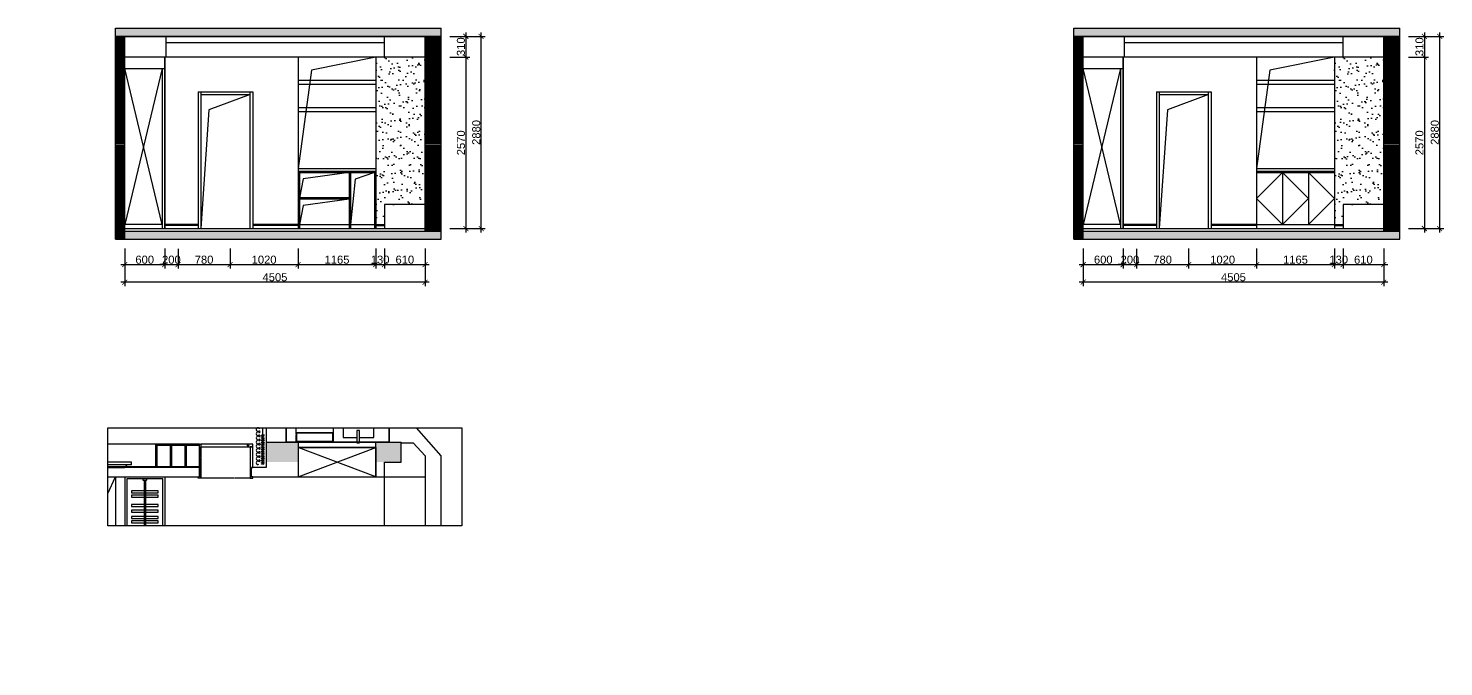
# Model space of a CAD drawing. Header units: millimetres. Extents: x 84840 to 206424, y -288515 to -124389.
# Drawn here: x 160818 to 182038, y -228302 to -218737 of the extents above; entities that cross this region are included whole.
import ezdxf
from ezdxf.xclip import XClip

# ---------------------------------------------------------------- set-up
doc = ezdxf.new("R2010")
doc.units = ezdxf.units.MM
doc.header["$XCLIPFRAME"] = 0
doc.header["$PDMODE"] = 3
doc.linetypes.add('DASHED2', pattern=[0.375, 0.25, -0.125])
doc.linetypes.add('HIDDEN', pattern=[0.375, 0.25, -0.125])
for name, color, linetype in [('8', 8, 'Continuous'), ('C-门套', 16, 'Continuous'), ('HAT【填充】', 250, 'Continuous'), ('P-原墙线', 7, 'Continuous'), ('P-固定家具1(到顶)', 3, 'Continuous'), ('P-完成面尺寸', 44, 'Continuous'), ('P-文字', 3, 'Continuous'), ('P-新墙线', 4, 'Continuous'), ('P-活动家具', 3, 'Continuous'), ('P-门', 1, 'Continuous')]:
    doc.layers.add(name, color=color, linetype=linetype)
doc.styles.add('Arial', font='arial.ttf')
doc.styles.add('H1', font='SimSun.ttf')
doc.dimstyles.new('1比60', dxfattribs={"dimscale": 60, "dimtxt": 2, "dimasz": 1.25, "dimexe": 1, "dimexo": 1, "dimgap": 0.2, "dimtad": 1, "dimdec": 0, "dimrnd": 0.005, "dimzin": 0, "dimdsep": 46, "dimtxsty": 'Arial', "dimblk": 'ARCHTICK', "dimcen": 0.125, "dimdle": 1, "dimclrd": 44, "dimclre": 44, "dimclrt": 50, "dimadec": 0, "dimazin": 0, "dimtfac": 1, "dimtdec": 0, "dimtix": 1, "dimtmove": 2, "dimatfit": 3, "dimldrblk": 'DOT', "dimfxl": 4, "dimfxlon": 1, "dimtvp": 1, "dimtolj": 1, "dimtzin": 0, "dimarcsym": 0})

# ---------------------------------------------------------------- blocks, each defined once
blk = doc.blocks.new('A$C6DFF2702')
for p, q in [((0, 40), (1000, 40)), ((63, 40), (105, 0)), ((937, 40), (895, 0))]:
    blk.add_line(p, q)
for points in [[(0, 40), (0, 80), (1000, 80), (1000, 40)], [(895, 0), (105, 0)]]:
    blk.add_lwpolyline(points)
blk = doc.blocks.new('A$C435F4F1D')
at = {"layer": 'P-活动家具', "xscale": -1}
blk.add_blockref('A$C6DFF2702', (1000, 0), dxfattribs=at)
at = {"layer": 'P-文字', "style": 'H1', "width": 0.8}
blk.add_text('TV', height=120, dxfattribs=at).set_placement((437, 133))
blk = doc.blocks.new('A$C3A1E34E2')
at = {"color": 0, "linetype": 'ByBlock'}
for p, q in [((657, 37, 0), (1001, 37, 0)), ((899, 122), (1232, 122))]:
    blk.add_line(p, q, dxfattribs=at)
for centre, start, end in [((1017, 69, 0), 206.8177, 243.0269), ((1017, 5, 0), 116.9731, 153.1823)]:
    blk.add_arc(centre, 36.1, start, end, dxfattribs=at)
for centre, major_axis, start_param, end_param in [((48, 140), (-27.4, 27.4), -0.785341, 1.400999), ((48, 140), (-27.4, 27.4), 3.311504, 5.497844), ((93, 108), (-11, 11), 0.169911, 4.542591), ((137, 140), (27.4, 27.4), 0.785455, 2.971795), ((137, 140), (27.4, 27.4), 4.8823, 7.06864), ((181, 108), (11, 11), 1.740708, 6.113388), ((226, 140), (-27.4, 27.4), -0.785341, 1.400999), ((226, 140), (27.4, 27.4), 4.8823, 7.06864), ((270, 108), (-11, 11), 0.169911, 4.542591), ((314, 140), (27.4, 27.4), 0.785341, 2.971681), ((314, 140), (27.4, 27.4), 4.882187, 7.068527), ((359, 108), (11, 11), 1.740594, 6.113274), ((403, 140), (27.4, 27.4), 0.785341, 2.971681), ((403, 140), (27.4, 27.4), 4.882187, 7.068527), ((447, 108), (-11, 11), 0.169798, 2.356194), ((447, 108), (11, 11), 3.927048, 6.113388), ((492, 140), (-27.4, 27.4), -0.785341, 1.400999), ((492, 140), (-27.4, 27.4), 3.311504, 5.497844), ((536, 108), (-11, 11), 0.169911, 4.542591), ((580, 140), (27.4, 27.4), 0.785455, 2.971795), ((580, 140), (27.4, 27.4), 4.8823, 7.06864), ((625, 108), (11, 11), 1.740708, 6.113388), ((669, 140), (-27.4, 27.4), -0.785341, 1.400999), ((669, 140), (27.4, 27.4), 4.8823, 7.06864), ((713, 108), (-11, 11), 0.169911, 4.542591), ((758, 140), (27.4, 27.4), 0.785341, 2.971681), ((758, 140), (27.4, 27.4), 4.882187, 7.068527), ((802, 108), (11, 11), 1.740594, 6.113274), ((846, 140), (27.4, 27.4), 0.785341, 2.971681), ((846, 140), (27.4, 27.4), 4.882187, 7.068527), ((891, 108), (-11, 11), 0.169798, 2.356194), ((1280, 181), (46.9, 46.9), 2.824252, 3.456222), ((1280, 63), (-46.9, 46.9), -0.314629, 0.31734)]:
    blk.add_ellipse(centre, major_axis=major_axis, ratio=1, start_param=start_param, end_param=end_param, dxfattribs=at)
at = {"color": 0, "extrusion": (0, 0, -1)}
for centre, start_param, end_param in [((15, 37, 0), 1.716714, 4.546394), ((34, 37, 0), -1.424879, 1.716714), ((53, 37, 0), 1.716714, 4.858306), ((72, 37, 0), -1.424879, 1.716714), ((91, 37, 0), 1.716714, 4.858306), ((111, 37, 0), -1.424879, 1.716714), ((130, 37, 0), 1.716714, 4.858306), ((149, 37, 0), -1.424879, 1.716714), ((168, 37, 0), 1.716714, 4.858306), ((187, 37, 0), -1.424879, 1.716714), ((206, 37, 0), 1.716714, 4.858306), ((226, 37, 0), -1.424879, 1.716714), ((245, 37, 0), 1.716714, 4.858306), ((264, 37, 0), -1.424879, 1.716714), ((283, 37, 0), 1.716714, 4.858306), ((302, 37, 0), -1.424879, 1.716714), ((322, 37, 0), 1.716714, 4.858306), ((341, 37, 0), -1.424879, 1.716714), ((360, 37, 0), 1.716714, 4.858306), ((379, 37, 0), -1.424879, 1.716714), ((398, 37, 0), 1.716714, 4.858306), ((418, 37, 0), -1.424879, 1.716714), ((437, 37, 0), 1.716714, 4.858306), ((456, 37, 0), -1.424879, 1.716714), ((475, 37, 0), 1.716714, 4.858306), ((494, 37, 0), -1.424879, 1.716714), ((514, 37, 0), 1.716714, 4.858306), ((533, 37, 0), -1.424879, 1.716714), ((552, 37, 0), 1.716714, 4.858306), ((571, 37, 0), -1.424879, 1.716714), ((590, 37, 0), 1.716714, 4.858306), ((610, 37, 0), -1.424879, 1.716714), ((629, 37, 0), 1.716714, 4.858306), ((648, 37, 0), -1.424879, 1.716714)]:
    blk.add_ellipse(centre, major_axis=(-16.5, 28.6), ratio=0.254545, start_param=start_param, end_param=end_param, dxfattribs=at)
at = {"color": 0, "linetype": 'ByBlock', "extrusion": (0, 0, -1)}
blk.add_ellipse((891, 108), major_axis=(13.9, 8.4), ratio=0.942431, start_param=-0.491972, end_param=2.091434, dxfattribs=at)
blk = doc.blocks.new('A$C2BA7324C')
at = {"layer": 'P-活动家具', "color": 8, "linetype": 'DASHED2'}
for p, q in [((0, 586), (552, 586)), ((0, 455), (552, 455)), ((5, 581), (547, 581)), ((5, 460), (5, 581)), ((5, 460), (547, 460)), ((547, 581), (547, 460)), ((552, 0), (552, 586))]:
    blk.add_line(p, q, dxfattribs=at)
blk.add_lwpolyline([(0, 586), (0, 0), (552, 0), (552, 586)], close=True, dxfattribs=at)
blk = doc.blocks.new('0000000000000000000222')
at = {"layer": 'P-原墙线'}
h = blk.add_hatch(color=8, dxfattribs=at)
h.paths.add_polyline_path([(247193, 40794), (246713, 40794), (246713, 40494), (247193, 40494)])
h.paths.add_polyline_path([(248738, 40794), (248358, 40794), (248358, 40494), (248488, 40494), (248738, 40494)])
at = {"layer": 'C-门套', "linetype": 'HIDDEN', "elevation": 117}
blk.add_lwpolyline([(245733, 40724), (246473, 40724), (246473, 40254), (245733, 40254)], close=True, dxfattribs=at)
at = {"layer": 'P-原墙线'}
for p, q in [((246713, 42059), (246713, 40494)), ((247013, 42059), (247013, 40794)), ((248558, 40794), (248558, 42044)), ((249338, 40586), (248918, 41064)), ((246713, 40794), (247193, 40794)), ((247193, 40794), (247193, 40494)), ((248358, 40494), (248358, 40794)), ((248358, 40794), (248738, 40794)), ((248738, 40494), (248738, 40794)), ((248738, 40784), (248918, 40784)), ((248918, 40784), (249098, 40586)), ((249098, 40586), (249098, 39451)), ((249338, 39451), (249338, 40586)), ((248488, 37429), (248488, 40494)), ((248488, 40494), (248738, 40494))]:
    blk.add_line(p, q, dxfattribs=at)
at = {"layer": 'P-固定家具1(到顶)'}
for p, q in [((245713, 40764), (243148, 40764)), ((248358, 40714), (247193, 40714)), ((247193, 40714), (247193, 40274)), ((248358, 40274), (248358, 40714)), ((244593, 40274), (245193, 40274)), ((245193, 40274), (245193, 37429)), ((247193, 40274), (248358, 40274))]:
    blk.add_line(p, q, dxfattribs=at)
at = {"layer": 'P-固定家具1(到顶)', "color": 252}
for p, q in [((245053, 40764), (245053, 40414)), ((245073, 40764), (245073, 40414)), ((245273, 40744), (245073, 40744)), ((245273, 40764), (245273, 40414)), ((245293, 40764), (245293, 40414)), ((245493, 40744), (245293, 40744)), ((245493, 40764), (245493, 40414)), ((245513, 40764), (245513, 40414)), ((245713, 40744), (245513, 40744)), ((247193, 40274), (248358, 40714)), ((248358, 40274), (247193, 40714)), ((245053, 40424, 0), (243148, 40424, -1)), ((245273, 40424, 0), (245073, 40424, 0)), ((245493, 40424, 0), (245293, 40424, 0)), ((245713, 40424), (245513, 40424, 0)), ((243953, 39144), (244453, 40274)), ((244658, 40244), (244623, 40244)), ((244623, 40244), (244623, 38864)), ((244658, 40284), (244658, 40284)), ((245163, 40244), (244658, 40244)), ((244883, 40224), (244883, 38884)), ((244903, 40224), (244903, 38884)), ((245163, 38864), (245163, 40244))]:
    blk.add_line(p, q, dxfattribs=at)
at = {"layer": 'P-固定家具1(到顶)'}
for points in [[(245733, 40764), (245733, 40254), (245733, 40254), (245693, 40254), (245693, 40274), (245713, 40274), (245713, 40764), (245733, 40764)], [(246513, 40724), (246473, 40724), (246473, 40254), (246473, 40254), (246513, 40254), (246513, 40274), (246493, 40274), (246493, 40414), (246513, 40414), (246513, 40724)]]:
    blk.add_lwpolyline(points, dxfattribs=at)
at = {"layer": 'P-固定家具1(到顶)', "color": 252}
blk.add_lwpolyline([(244863, 40244), (244863, 40229, 0.414214), (244868, 40224), (244918, 40224, 0.414214), (244923, 40229), (244923, 40244)], format="xyb", close=True, dxfattribs=at)
for points in [[(244695, 40033), (245095, 40033), (245095, 40063), (244695, 40063)], [(244695, 39969), (245095, 39969), (245095, 39999), (244695, 39999)], [(244693, 39744), (245093, 39744), (245093, 39774), (244693, 39774)], [(244695, 39828), (245095, 39828), (245095, 39858), (244695, 39858)], [(244695, 39650), (245095, 39650), (245095, 39680), (244695, 39680)], [(244695, 39586), (245095, 39586), (245095, 39616), (244695, 39616)]]:
    blk.add_lwpolyline(points, close=True, dxfattribs=at)
at = {"layer": 'P-新墙线', "linetype": 'ByBlock', "ltscale": 3}
for p, q in [((247193, 40794), (248358, 40794)), ((247193, 40714), (248358, 40714)), ((248358, 40714), (248358, 40274)), ((246713, 40494), (246713, 40414)), ((247193, 40494), (247193, 40274))]:
    blk.add_line(p, q, dxfattribs=at)
at = {"layer": 'P-新墙线'}
for p, q in [((245713, 40414), (243148, 40414, -1)), ((245713, 40274), (245713, 40414)), ((246713, 40414, -4), (246493, 40414)), ((246493, 40274), (246493, 40414)), ((243148, 40274, -1), (245713, 40274)), ((244453, 40274), (244453, 38594)), ((244593, 40274), (244593, 38594)), ((246493, 40274), (247193, 40274)), ((248358, 40274), (249098, 40274))]:
    blk.add_line(p, q, dxfattribs=at)
blk.add_lwpolyline([(245053, 40452), (245053, 40452)], dxfattribs=at)
at = {"layer": 'P-活动家具', "color": 252}
for p, q in [((247868, 41314), (247868, 40864)), ((248329, 40864), (248329, 41314)), ((248074, 40967), (248074, 40781)), ((248111, 40967), (248074, 40967)), ((248093, 40999), (248093, 41036)), ((248111, 40781), (248111, 40967)), ((247868, 40864), (248074, 40864)), ((248074, 40781), (248111, 40781)), ((248111, 40864), (248329, 40864))]:
    blk.add_line(p, q, dxfattribs=at)
at = {"layer": 'P-活动家具', "color": 2}
blk.add_lwpolyline([(247013, 41394), (248558, 41394), (248558, 40794), (247013, 40794)], close=True, dxfattribs=at)
at = {"layer": 'P-门'}
blk.add_lwpolyline([(246513, 40764), (245733, 40764), (245733, 40724), (246513, 40724)], close=True, dxfattribs=at)
blk.add_circle((246443, 40744), 11.2, dxfattribs=at)
at = {"layer": 'P-活动家具', "color": 252, "xscale": -1, "rotation": 180}
blk.add_blockref('A$C2BA7324C', (247164, 41391), dxfattribs=at)
at = {"layer": 'P-活动家具', "color": 252, "xscale": 0.7000000000116415, "yscale": 0.7000000000116415, "zscale": 0.7000000000000002, "rotation": 90}
blk.add_blockref('A$C3A1E34E2', (246688, 40450, 4), dxfattribs=at)
at = {"layer": 'P-活动家具'}
blk.add_blockref('A$C435F4F1D', (243695, 40414), dxfattribs=at)
blk = doc.blocks.new('_ArchTick')
at = {"color": 0, "linetype": 'ByBlock', "const_width": 0.15}
blk.add_lwpolyline([(-0.5, -0.5), (0.5, 0.5)], dxfattribs=at)
blk = doc.blocks.new('*D269')
at = {"color": 44, "lineweight": -2}
for p, q in [((176634, -222037), (176634, -222337)), ((177234, -222037), (177234, -222337)), ((176574, -222277), (177294, -222277))]:
    blk.add_line(p, q, dxfattribs=at)
at = {"layer": 'Defpoints', "color": 0}
for p in [(176634, -221737), (177234, -221737), (177234, -222277)]:
    blk.add_point(p, dxfattribs=at)
at = {"color": 44, "lineweight": -2, "xscale": 75, "yscale": 75, "zscale": 75, "rotation": 180}
blk.add_blockref('_ArchTick', (176634, -222277), dxfattribs=at)
at = {"color": 44, "lineweight": -2, "xscale": 75, "yscale": 75, "zscale": 75}
blk.add_blockref('_ArchTick', (177234, -222277), dxfattribs=at)
at = {"color": 50, "insert": (176934, -222204), "char_height": 120, "attachment_point": 5, "style": 'Arial'}
blk.add_mtext('\\A1;600', dxfattribs=at)
blk = doc.blocks.new('_Dot')
at = {"color": 0, "linetype": 'ByBlock', "lineweight": -2}
blk.add_line((-0.5, 0), (-1, 0), dxfattribs=at)
at = {"color": 0, "linetype": 'ByBlock', "const_width": 0.5}
blk.add_lwpolyline([(-0.25, 0, 1), (0.25, 0, 1)], format="xyb", close=True, dxfattribs=at)
blk = doc.blocks.new('*D270')
at = {"color": 44, "lineweight": -2}
for p, q in [((177234, -222037), (177234, -222337)), ((177434, -222043), (177434, -222337)), ((177234, -222277), (177159, -222277)), ((177234, -222277), (177434, -222277)), ((177434, -222277), (177509, -222277))]:
    blk.add_line(p, q, dxfattribs=at)
at = {"layer": 'Defpoints', "color": 0}
for p in [(177234, -221737), (177434, -221737, -117), (177434, -222277)]:
    blk.add_point(p, dxfattribs=at)
at = {"color": 44, "lineweight": -2, "xscale": 75, "yscale": 75, "zscale": 75}
blk.add_blockref('_ArchTick', (177234, -222277), dxfattribs=at)
at = {"color": 44, "lineweight": -2, "xscale": 75, "yscale": 75, "zscale": 75, "rotation": 180}
blk.add_blockref('_ArchTick', (177434, -222277), dxfattribs=at)
at = {"color": 50, "insert": (177334, -222204), "char_height": 120, "attachment_point": 5, "style": 'Arial'}
blk.add_mtext('\\A1;200', dxfattribs=at)
blk = doc.blocks.new('*D271')
at = {"color": 44, "lineweight": -2}
for p, q in [((177434, -222043), (177434, -222337)), ((178214, -222037), (178214, -222337)), ((177374, -222277), (178274, -222277))]:
    blk.add_line(p, q, dxfattribs=at)
at = {"layer": 'Defpoints', "color": 0}
for p in [(177434, -221737, -117), (178214, -221737), (178214, -222277)]:
    blk.add_point(p, dxfattribs=at)
at = {"color": 44, "lineweight": -2, "xscale": 75, "yscale": 75, "zscale": 75, "rotation": 180}
blk.add_blockref('_ArchTick', (177434, -222277), dxfattribs=at)
at = {"color": 44, "lineweight": -2, "xscale": 75, "yscale": 75, "zscale": 75}
blk.add_blockref('_ArchTick', (178214, -222277), dxfattribs=at)
at = {"color": 50, "insert": (177824, -222204), "char_height": 120, "attachment_point": 5, "style": 'Arial'}
blk.add_mtext('\\A1;780', dxfattribs=at)
blk = doc.blocks.new('*D272')
at = {"color": 44, "lineweight": -2}
for p, q in [((178214, -222037), (178214, -222337)), ((179234, -222037), (179234, -222337)), ((178154, -222277), (179294, -222277))]:
    blk.add_line(p, q, dxfattribs=at)
at = {"layer": 'Defpoints', "color": 0}
for p in [(178214, -221737), (179234, -221737), (179234, -222277)]:
    blk.add_point(p, dxfattribs=at)
at = {"color": 44, "lineweight": -2, "xscale": 75, "yscale": 75, "zscale": 75, "rotation": 180}
blk.add_blockref('_ArchTick', (178214, -222277), dxfattribs=at)
at = {"color": 44, "lineweight": -2, "xscale": 75, "yscale": 75, "zscale": 75}
blk.add_blockref('_ArchTick', (179234, -222277), dxfattribs=at)
at = {"color": 50, "insert": (178724, -222204), "char_height": 120, "attachment_point": 5, "style": 'Arial'}
blk.add_mtext('\\A1;1020', dxfattribs=at)
blk = doc.blocks.new('*D273')
at = {"color": 44, "lineweight": -2}
for p, q in [((179234, -222037), (179234, -222337)), ((180399, -222037), (180399, -222337)), ((179174, -222277), (180459, -222277))]:
    blk.add_line(p, q, dxfattribs=at)
at = {"layer": 'Defpoints', "color": 0}
for p in [(179234, -221737), (180399, -221737), (180399, -222277)]:
    blk.add_point(p, dxfattribs=at)
at = {"color": 44, "lineweight": -2, "xscale": 75, "yscale": 75, "zscale": 75, "rotation": 180}
blk.add_blockref('_ArchTick', (179234, -222277), dxfattribs=at)
at = {"color": 44, "lineweight": -2, "xscale": 75, "yscale": 75, "zscale": 75}
blk.add_blockref('_ArchTick', (180399, -222277), dxfattribs=at)
at = {"color": 50, "insert": (179816, -222204), "char_height": 120, "attachment_point": 5, "style": 'Arial'}
blk.add_mtext('\\A1;1165', dxfattribs=at)
blk = doc.blocks.new('*D274')
at = {"color": 44, "lineweight": -2}
for p, q in [((180399, -222037), (180399, -222337)), ((180529, -222037), (180529, -222337)), ((180399, -222277), (180324, -222277)), ((180399, -222277), (180529, -222277)), ((180529, -222277), (180604, -222277))]:
    blk.add_line(p, q, dxfattribs=at)
at = {"layer": 'Defpoints', "color": 0}
for p in [(180399, -221737), (180529, -221737), (180529, -222277)]:
    blk.add_point(p, dxfattribs=at)
at = {"color": 44, "lineweight": -2, "xscale": 75, "yscale": 75, "zscale": 75}
blk.add_blockref('_ArchTick', (180399, -222277), dxfattribs=at)
at = {"color": 44, "lineweight": -2, "xscale": 75, "yscale": 75, "zscale": 75, "rotation": 180}
blk.add_blockref('_ArchTick', (180529, -222277), dxfattribs=at)
at = {"color": 50, "insert": (180464, -222204), "char_height": 120, "attachment_point": 5, "style": 'Arial'}
blk.add_mtext('\\A1;130', dxfattribs=at)
blk = doc.blocks.new('*D275')
at = {"color": 44, "lineweight": -2}
for p, q in [((180529, -222037), (180529, -222337)), ((181139, -222037), (181139, -222337)), ((180469, -222277), (181199, -222277))]:
    blk.add_line(p, q, dxfattribs=at)
at = {"layer": 'Defpoints', "color": 0}
for p in [(180529, -221737), (181139, -221737), (181139, -222277)]:
    blk.add_point(p, dxfattribs=at)
at = {"color": 44, "lineweight": -2, "xscale": 75, "yscale": 75, "zscale": 75, "rotation": 180}
blk.add_blockref('_ArchTick', (180529, -222277), dxfattribs=at)
at = {"color": 44, "lineweight": -2, "xscale": 75, "yscale": 75, "zscale": 75}
blk.add_blockref('_ArchTick', (181139, -222277), dxfattribs=at)
at = {"color": 50, "insert": (180834, -222204), "char_height": 120, "attachment_point": 5, "style": 'Arial'}
blk.add_mtext('\\A1;610', dxfattribs=at)
blk = doc.blocks.new('*D276')
at = {"color": 44, "lineweight": -2}
for p, q in [((176634, -222337), (176634, -222601)), ((181139, -222337), (181139, -222601)), ((181199, -222541), (176574, -222541))]:
    blk.add_line(p, q, dxfattribs=at)
at = {"layer": 'Defpoints', "color": 0}
for p in [(176634, -222277), (181139, -222277), (176634, -222541)]:
    blk.add_point(p, dxfattribs=at)
at = {"color": 44, "lineweight": -2, "xscale": 75, "yscale": 75, "zscale": 75, "rotation": 180}
blk.add_blockref('_ArchTick', (176634, -222541), dxfattribs=at)
at = {"color": 44, "lineweight": -2, "xscale": 75, "yscale": 75, "zscale": 75}
blk.add_blockref('_ArchTick', (181139, -222541), dxfattribs=at)
at = {"color": 50, "insert": (178886, -222467), "char_height": 120, "attachment_point": 5, "style": 'Arial'}
blk.add_mtext('\\A1;4505', dxfattribs=at)
blk = doc.blocks.new('*D277')
at = {"color": 44, "lineweight": -2}
for p, q in [((181509, -218857), (181809, -218857)), ((181749, -218797), (181749, -219227)), ((181509, -219167), (181809, -219167))]:
    blk.add_line(p, q, dxfattribs=at)
at = {"layer": 'Defpoints', "color": 0}
for p in [(181139, -218857), (181139, -219167), (181749, -219167)]:
    blk.add_point(p, dxfattribs=at)
at = {"color": 44, "lineweight": -2, "xscale": 75, "yscale": 75, "zscale": 75}
for p, rotation in [((181749, -218857), 90), ((181749, -219167), 270)]:
    blk.add_blockref('_ArchTick', p, dxfattribs=dict(at, rotation=rotation))
at = {"color": 50, "insert": (181675, -219012), "char_height": 120, "attachment_point": 5, "rotation": 90, "style": 'Arial'}
blk.add_mtext('\\A1;310', dxfattribs=at)
blk = doc.blocks.new('*D278')
at = {"color": 44, "lineweight": -2}
for p, q in [((181509, -219167), (181809, -219167)), ((181749, -219107), (181749, -221797)), ((181509, -221737), (181809, -221737))]:
    blk.add_line(p, q, dxfattribs=at)
at = {"layer": 'Defpoints', "color": 0}
for p in [(181139, -219167), (180146, -221737), (181749, -221737)]:
    blk.add_point(p, dxfattribs=at)
at = {"color": 44, "lineweight": -2, "xscale": 75, "yscale": 75, "zscale": 75}
for p, rotation in [((181749, -219167), 90), ((181749, -221737), 270)]:
    blk.add_blockref('_ArchTick', p, dxfattribs=dict(at, rotation=rotation))
at = {"color": 50, "insert": (181675, -220452), "char_height": 120, "attachment_point": 5, "rotation": 90, "style": 'Arial'}
blk.add_mtext('\\A1;2570', dxfattribs=at)
blk = doc.blocks.new('*D279')
at = {"color": 44, "lineweight": -2}
for p, q in [((181809, -218857), (182038, -218857)), ((181978, -221797), (181978, -218797)), ((181809, -221737), (182038, -221737))]:
    blk.add_line(p, q, dxfattribs=at)
at = {"layer": 'Defpoints', "color": 0}
for p in [(181749, -218857), (181978, -218857), (181749, -221737)]:
    blk.add_point(p, dxfattribs=at)
at = {"color": 44, "lineweight": -2, "xscale": 75, "yscale": 75, "zscale": 75}
for p, rotation in [((181978, -218857), 90), ((181978, -221737), 270)]:
    blk.add_blockref('_ArchTick', p, dxfattribs=dict(at, rotation=rotation))
at = {"color": 50, "insert": (181905, -220297), "char_height": 120, "attachment_point": 5, "rotation": 90, "style": 'Arial'}
blk.add_mtext('\\A1;2880', dxfattribs=at)
blk = doc.blocks.new('*D408')
at = {"color": 44, "lineweight": -2}
for p, q in [((162263, -222037), (162263, -222337)), ((162863, -222037), (162863, -222337)), ((162203, -222277), (162923, -222277))]:
    blk.add_line(p, q, dxfattribs=at)
at = {"layer": 'Defpoints', "color": 0}
for p in [(162263, -221737), (162863, -221737), (162863, -222277)]:
    blk.add_point(p, dxfattribs=at)
at = {"color": 44, "lineweight": -2, "xscale": 75, "yscale": 75, "zscale": 75, "rotation": 180}
blk.add_blockref('_ArchTick', (162263, -222277), dxfattribs=at)
at = {"color": 44, "lineweight": -2, "xscale": 75, "yscale": 75, "zscale": 75}
blk.add_blockref('_ArchTick', (162863, -222277), dxfattribs=at)
at = {"color": 50, "insert": (162563, -222204), "char_height": 120, "attachment_point": 5, "style": 'Arial'}
blk.add_mtext('\\A1;600', dxfattribs=at)
blk = doc.blocks.new('*D409')
at = {"color": 44, "lineweight": -2}
for p, q in [((162863, -222037), (162863, -222337)), ((163063, -222043), (163063, -222337)), ((162863, -222277), (162788, -222277)), ((162863, -222277), (163063, -222277)), ((163063, -222277), (163138, -222277))]:
    blk.add_line(p, q, dxfattribs=at)
at = {"layer": 'Defpoints', "color": 0}
for p in [(162863, -221737), (163063, -221737, -117), (163063, -222277)]:
    blk.add_point(p, dxfattribs=at)
at = {"color": 44, "lineweight": -2, "xscale": 75, "yscale": 75, "zscale": 75}
blk.add_blockref('_ArchTick', (162863, -222277), dxfattribs=at)
at = {"color": 44, "lineweight": -2, "xscale": 75, "yscale": 75, "zscale": 75, "rotation": 180}
blk.add_blockref('_ArchTick', (163063, -222277), dxfattribs=at)
at = {"color": 50, "insert": (162963, -222204), "char_height": 120, "attachment_point": 5, "style": 'Arial'}
blk.add_mtext('\\A1;200', dxfattribs=at)
blk = doc.blocks.new('*D410')
at = {"color": 44, "lineweight": -2}
for p, q in [((163063, -222043), (163063, -222337)), ((163843, -222037), (163843, -222337)), ((163003, -222277), (163903, -222277))]:
    blk.add_line(p, q, dxfattribs=at)
at = {"layer": 'Defpoints', "color": 0}
for p in [(163063, -221737, -117), (163843, -221737), (163843, -222277)]:
    blk.add_point(p, dxfattribs=at)
at = {"color": 44, "lineweight": -2, "xscale": 75, "yscale": 75, "zscale": 75, "rotation": 180}
blk.add_blockref('_ArchTick', (163063, -222277), dxfattribs=at)
at = {"color": 44, "lineweight": -2, "xscale": 75, "yscale": 75, "zscale": 75}
blk.add_blockref('_ArchTick', (163843, -222277), dxfattribs=at)
at = {"color": 50, "insert": (163453, -222204), "char_height": 120, "attachment_point": 5, "style": 'Arial'}
blk.add_mtext('\\A1;780', dxfattribs=at)
blk = doc.blocks.new('*D411')
at = {"color": 44, "lineweight": -2}
for p, q in [((163843, -222037), (163843, -222337)), ((164863, -222037), (164863, -222337)), ((163783, -222277), (164923, -222277))]:
    blk.add_line(p, q, dxfattribs=at)
at = {"layer": 'Defpoints', "color": 0}
for p in [(163843, -221737), (164863, -221737), (164863, -222277)]:
    blk.add_point(p, dxfattribs=at)
at = {"color": 44, "lineweight": -2, "xscale": 75, "yscale": 75, "zscale": 75, "rotation": 180}
blk.add_blockref('_ArchTick', (163843, -222277), dxfattribs=at)
at = {"color": 44, "lineweight": -2, "xscale": 75, "yscale": 75, "zscale": 75}
blk.add_blockref('_ArchTick', (164863, -222277), dxfattribs=at)
at = {"color": 50, "insert": (164353, -222204), "char_height": 120, "attachment_point": 5, "style": 'Arial'}
blk.add_mtext('\\A1;1020', dxfattribs=at)
blk = doc.blocks.new('*D412')
at = {"color": 44, "lineweight": -2}
for p, q in [((164863, -222037), (164863, -222337)), ((166028, -222037), (166028, -222337)), ((164803, -222277), (166088, -222277))]:
    blk.add_line(p, q, dxfattribs=at)
at = {"layer": 'Defpoints', "color": 0}
for p in [(164863, -221737), (166028, -221737), (166028, -222277)]:
    blk.add_point(p, dxfattribs=at)
at = {"color": 44, "lineweight": -2, "xscale": 75, "yscale": 75, "zscale": 75, "rotation": 180}
blk.add_blockref('_ArchTick', (164863, -222277), dxfattribs=at)
at = {"color": 44, "lineweight": -2, "xscale": 75, "yscale": 75, "zscale": 75}
blk.add_blockref('_ArchTick', (166028, -222277), dxfattribs=at)
at = {"color": 50, "insert": (165446, -222204), "char_height": 120, "attachment_point": 5, "style": 'Arial'}
blk.add_mtext('\\A1;1165', dxfattribs=at)
blk = doc.blocks.new('*D413')
at = {"color": 44, "lineweight": -2}
for p, q in [((166028, -222037), (166028, -222337)), ((166158, -222037), (166158, -222337)), ((166028, -222277), (165953, -222277)), ((166028, -222277), (166158, -222277)), ((166158, -222277), (166233, -222277))]:
    blk.add_line(p, q, dxfattribs=at)
at = {"layer": 'Defpoints', "color": 0}
for p in [(166028, -221737), (166158, -221737), (166158, -222277)]:
    blk.add_point(p, dxfattribs=at)
at = {"color": 44, "lineweight": -2, "xscale": 75, "yscale": 75, "zscale": 75}
blk.add_blockref('_ArchTick', (166028, -222277), dxfattribs=at)
at = {"color": 44, "lineweight": -2, "xscale": 75, "yscale": 75, "zscale": 75, "rotation": 180}
blk.add_blockref('_ArchTick', (166158, -222277), dxfattribs=at)
at = {"color": 50, "insert": (166093, -222204), "char_height": 120, "attachment_point": 5, "style": 'Arial'}
blk.add_mtext('\\A1;130', dxfattribs=at)
blk = doc.blocks.new('*D414')
at = {"color": 44, "lineweight": -2}
for p, q in [((166158, -222037), (166158, -222337)), ((166768, -222037), (166768, -222337)), ((166098, -222277), (166828, -222277))]:
    blk.add_line(p, q, dxfattribs=at)
at = {"layer": 'Defpoints', "color": 0}
for p in [(166158, -221737), (166768, -221737), (166768, -222277)]:
    blk.add_point(p, dxfattribs=at)
at = {"color": 44, "lineweight": -2, "xscale": 75, "yscale": 75, "zscale": 75, "rotation": 180}
blk.add_blockref('_ArchTick', (166158, -222277), dxfattribs=at)
at = {"color": 44, "lineweight": -2, "xscale": 75, "yscale": 75, "zscale": 75}
blk.add_blockref('_ArchTick', (166768, -222277), dxfattribs=at)
at = {"color": 50, "insert": (166463, -222204), "char_height": 120, "attachment_point": 5, "style": 'Arial'}
blk.add_mtext('\\A1;610', dxfattribs=at)
blk = doc.blocks.new('*D415')
at = {"color": 44, "lineweight": -2}
for p, q in [((162263, -222337), (162263, -222601)), ((166768, -222337), (166768, -222601)), ((166828, -222541), (162203, -222541))]:
    blk.add_line(p, q, dxfattribs=at)
at = {"layer": 'Defpoints', "color": 0}
for p in [(162263, -222277), (166768, -222277), (162263, -222541)]:
    blk.add_point(p, dxfattribs=at)
at = {"color": 44, "lineweight": -2, "xscale": 75, "yscale": 75, "zscale": 75, "rotation": 180}
blk.add_blockref('_ArchTick', (162263, -222541), dxfattribs=at)
at = {"color": 44, "lineweight": -2, "xscale": 75, "yscale": 75, "zscale": 75}
blk.add_blockref('_ArchTick', (166768, -222541), dxfattribs=at)
at = {"color": 50, "insert": (164516, -222467), "char_height": 120, "attachment_point": 5, "style": 'Arial'}
blk.add_mtext('\\A1;4505', dxfattribs=at)
blk = doc.blocks.new('*D416')
at = {"color": 44, "lineweight": -2}
for p, q in [((167138, -218857), (167438, -218857)), ((167378, -218797), (167378, -219227)), ((167138, -219167), (167438, -219167))]:
    blk.add_line(p, q, dxfattribs=at)
at = {"layer": 'Defpoints', "color": 0}
for p in [(166768, -218857), (166768, -219167), (167378, -219167)]:
    blk.add_point(p, dxfattribs=at)
at = {"color": 44, "lineweight": -2, "xscale": 75, "yscale": 75, "zscale": 75}
for p, rotation in [((167378, -218857), 90), ((167378, -219167), 270)]:
    blk.add_blockref('_ArchTick', p, dxfattribs=dict(at, rotation=rotation))
at = {"color": 50, "insert": (167304, -219012), "char_height": 120, "attachment_point": 5, "rotation": 90, "style": 'Arial'}
blk.add_mtext('\\A1;310', dxfattribs=at)
blk = doc.blocks.new('*D417')
at = {"color": 44, "lineweight": -2}
for p, q in [((167138, -219167), (167438, -219167)), ((167378, -219107), (167378, -221797)), ((167138, -221737), (167438, -221737))]:
    blk.add_line(p, q, dxfattribs=at)
at = {"layer": 'Defpoints', "color": 0}
for p in [(166768, -219167), (165775, -221737), (167378, -221737)]:
    blk.add_point(p, dxfattribs=at)
at = {"color": 44, "lineweight": -2, "xscale": 75, "yscale": 75, "zscale": 75}
for p, rotation in [((167378, -219167), 90), ((167378, -221737), 270)]:
    blk.add_blockref('_ArchTick', p, dxfattribs=dict(at, rotation=rotation))
at = {"color": 50, "insert": (167305, -220452), "char_height": 120, "attachment_point": 5, "rotation": 90, "style": 'Arial'}
blk.add_mtext('\\A1;2570', dxfattribs=at)
blk = doc.blocks.new('*D418')
at = {"color": 44, "lineweight": -2}
for p, q in [((167438, -218857), (167667, -218857)), ((167607, -221797), (167607, -218797)), ((167438, -221737), (167667, -221737))]:
    blk.add_line(p, q, dxfattribs=at)
at = {"layer": 'Defpoints', "color": 0}
for p in [(167378, -218857), (167607, -218857), (167378, -221737)]:
    blk.add_point(p, dxfattribs=at)
at = {"color": 44, "lineweight": -2, "xscale": 75, "yscale": 75, "zscale": 75}
for p, rotation in [((167607, -218857), 90), ((167607, -221737), 270)]:
    blk.add_blockref('_ArchTick', p, dxfattribs=dict(at, rotation=rotation))
at = {"color": 50, "insert": (167534, -220297), "char_height": 120, "attachment_point": 5, "rotation": 90, "style": 'Arial'}
blk.add_mtext('\\A1;2880', dxfattribs=at)

msp = doc.modelspace()

# ---------------------------------------------------------------- hatches: boundary and pattern name
h = msp.add_hatch(color=8)
h.paths.add_polyline_path([(162123.1, -218736.7), (162123.1, -218856.7), (167008.1, -218856.7), (167008.1, -218736.7)])
h.paths.add_polyline_path([(167008.1, -221896.7), (167008.1, -221776.7), (162263.1, -221776.7), (162263.1, -221896.7)])
h = msp.add_hatch(color=8)
h.paths.add_polyline_path([(176494, -218736.7), (176494, -218856.7), (181379, -218856.7), (181379, -218736.7)])
h.paths.add_polyline_path([(181379, -221896.7), (181379, -221776.7), (176634, -221776.7), (176634, -221896.7)])
h = msp.add_hatch()
h.set_pattern_fill('AR-SAND', color=250, scale=4, style=0)
h.paths.add_polyline_path([(166768.1, -219166.7), (166028.1, -219166.7), (166028.1, -221676.7), (166158.1, -221676.7), (166158.1, -221376.7), (166768.1, -221376.7)])
h = msp.add_hatch()
h.set_pattern_fill('AR-SAND', color=250, scale=4, style=0)
h.set_pattern_definition([(37.5, (14370.91, 0), (-6.400125, 195.765295), [0, -154.432, 0, -172.72, 0, -165.1]), (7.5, (14370.9, 0), (179.80931, 286.73004), [0, -83.312, 0, -139.192, 0, -53.34]), (327.5, (14245.94, 0), (316.39695, 0.57487), [0, -50.8, 0, -182.88, 0, -238.76]), (317.5, (14245.94, 0), (305.42258, 89.17173), [0, -25.4, 0, -119.888, 0, -137.16])])
h.paths.add_polyline_path([(181139, -219166.7), (180399, -219166.7), (180399, -221676.7), (180529, -221676.7), (180529, -221376.7), (181139, -221376.7)])
at = {"layer": 'HAT【填充】'}
h = msp.add_hatch(dxfattribs=at)
h.set_pattern_fill('_USER', color=256, scale=20, style=0, pattern_type=0)
h.set_pattern_definition([(0, (0, 0), (0, 20), [])])
h.paths.add_polyline_path([(162263.1, -218856.7), (162123.1, -218856.7), (162123.1, -221896.7), (162263.1, -221896.7)])
h = msp.add_hatch(dxfattribs=at)
h.set_pattern_fill('_USER', color=256, scale=20, style=0, pattern_type=0)
h.set_pattern_definition([(0, (16377.676, 0), (0, 20), [])])
h.paths.add_polyline_path([(167008.1, -218856.7), (166768.1, -218856.7), (166768.1, -221776.7), (167008.1, -221776.7)])
h = msp.add_hatch(dxfattribs=at)
h.set_pattern_fill('_USER', color=256, scale=20, style=0, pattern_type=0)
h.set_pattern_definition([(0, (14370.909, 0), (0, 20), [])])
h.paths.add_polyline_path([(176634, -218856.7), (176494, -218856.7), (176494, -221896.7), (176634, -221896.7)])
h = msp.add_hatch(dxfattribs=at)
h.set_pattern_fill('_USER', color=256, scale=20, style=0, pattern_type=0)
h.set_pattern_definition([(0, (30748.585, 0), (0, 20), [])])
h.paths.add_polyline_path([(181379, -218856.7), (181139, -218856.7), (181139, -221776.7), (181379, -221776.7)])

# ---------------------------------------------------------------- linework, layer by layer
for p, q in [((162123.1, -218736.7), (167008.1, -218736.7)), ((162123.1, -221896.7), (162123.1, -218736.7)), ((167008.1, -221896.7), (167008.1, -218736.7)), ((176494, -218736.7), (181379, -218736.7)), ((176494, -221896.7), (176494, -218736.7)), ((181379, -221896.7), (181379, -218736.7)), ((162123.1, -218856.7), (167008.1, -218856.7)), ((162263.1, -221896.7), (162263.1, -218856.7)), ((166768.1, -221776.7), (166768.1, -218856.7)), ((176494, -218856.7), (181379, -218856.7)), ((176634, -221896.7), (176634, -218856.7)), ((181139, -221776.7), (181139, -218856.7)), ((162863.1, -221736.7), (162863.1, -219166.7)), ((164863.1, -219166.7), (164863.1, -221736.7)), ((166028.1, -219166.7), (166028.1, -221736.7)), ((177234, -221736.7), (177234, -219166.7)), ((179234, -219166.7), (179234, -221736.7)), ((180399, -219166.7), (180399, -221736.7)), ((162263.1, -219336.7), (162863.1, -219336.7)), ((176634, -219336.7), (177234, -219336.7)), ((166158.1, -221376.7), (166158.1, -221736.7)), ((166768.1, -221376.7), (166158.1, -221376.7)), ((180529, -221376.7), (180529, -221736.7)), ((181139, -221376.7), (180529, -221376.7)), ((162123.1, -221896.7), (167008.1, -221896.7)), ((162263.1, -221776.7), (167008.1, -221776.7)), ((176494, -221896.7), (181379, -221896.7)), ((176634, -221776.7), (181379, -221776.7))]:
    msp.add_line(p, q)
at = {"color": 4}
for p, q in [((166768.1, -218866.6), (162263.1, -218866.6)), ((162883.1, -219166.7), (162883.1, -218866.6)), ((166158.1, -218951.7), (162883.1, -218951.7)), ((166158.1, -219166.7), (166158.1, -218866.6)), ((181139, -218866.6), (176634, -218866.6)), ((177254, -219166.7), (177254, -218866.6)), ((180529, -218951.7), (177254, -218951.7)), ((180529, -219166.7), (180529, -218866.6)), ((166768.1, -219166.7), (162263.1, -219166.7)), ((162863.1, -219166.7), (162863.1, -221736.7)), ((181139, -219166.7), (176634, -219166.7)), ((177234, -219166.7), (177234, -221736.7)), ((162263.1, -219336.7), (162863.1, -219336.7)), ((162823.1, -219336.7), (162823.1, -221736.7)), ((176634, -219336.7), (177234, -219336.7)), ((177194, -219336.7), (177194, -221736.7)), ((166028.1, -219516.7), (164863.1, -219516.7)), ((166028.1, -219576.7), (164863.1, -219576.7)), ((180399, -219516.7), (179234, -219516.7)), ((180399, -219576.7), (179234, -219576.7)), ((163363.1, -219686.7), (164183.1, -219686.7)), ((163363.1, -219686.7), (163363.1, -221736.7)), ((163403.1, -219686.7), (163403.1, -221736.7)), ((163403.1, -219726.7), (164143.1, -219726.7)), ((164143.1, -221736.7), (164143.1, -219686.7)), ((164183.1, -219686.7), (164183.1, -221736.7)), ((177734, -219686.7), (178554, -219686.7)), ((177734, -219686.7), (177734, -221736.7)), ((177774, -219686.7), (177774, -221736.7)), ((177774, -219726.7), (178514, -219726.7)), ((178514, -221736.7), (178514, -219686.7)), ((178554, -219686.7), (178554, -221736.7)), ((166028.1, -219926.7), (164863.1, -219926.7)), ((166028.1, -219986.7), (164863.1, -219986.7)), ((180399, -219926.7), (179234, -219926.7)), ((180399, -219986.7), (179234, -219986.7)), ((164863.1, -220836.7), (166028.1, -220836.7)), ((164863.1, -220876.7), (166028.1, -220876.7)), ((164863.1, -220896.7), (166028.1, -220896.7)), ((164883.1, -220896.7), (164883.1, -221736.7)), ((165629.7, -220896.7), (165629.7, -221736.7)), ((165649.7, -220896.7), (165649.7, -221736.7)), ((166008.1, -220896.7), (166008.1, -221736.7)), ((166028.1, -220896.7), (166028.1, -221736.7)), ((179234, -220836.7), (180399, -220836.7)), ((179234, -220876.7), (180399, -220876.7)), ((179234, -220896.7), (180399, -220896.7)), ((179622.3, -220896.7), (179622.3, -221676.7)), ((180010.6, -220896.7), (180010.6, -221676.7)), ((165629.7, -221276.7), (164882.1, -221276.7)), ((165629.7, -221296.7), (164882.1, -221296.7)), ((162823.1, -221676.7), (162263.1, -221676.7)), ((163363.1, -221676.7), (162863.1, -221676.7)), ((164863.1, -221676.7), (164183.1, -221676.7)), ((164863.1, -221676.7), (165629.7, -221676.7)), ((165649.7, -221676.7), (166008.1, -221676.7)), ((166028.1, -221676.7), (166158.1, -221676.7)), ((177194, -221676.7), (176634, -221676.7)), ((177734, -221676.7), (177234, -221676.7)), ((179234, -221676.7), (178554, -221676.7)), ((179234, -221676.7), (180399, -221676.7)), ((180399, -221676.7), (180529, -221676.7))]:
    msp.add_line(p, q, dxfattribs=at)
at = {"color": 250}
for p, q in [((162263.1, -221736.7), (166768.1, -221736.7)), ((176634, -221736.7), (181139, -221736.7))]:
    msp.add_line(p, q, dxfattribs=at)
at = {"color": 8}
for p, q in [((163363.1, -221691.7), (162863.1, -221691.7)), ((164863.1, -221691.7), (164183.1, -221691.7)), ((166028.1, -221691.7), (166158.1, -221691.7)), ((177734, -221691.7), (177234, -221691.7)), ((179234, -221691.7), (178554, -221691.7)), ((180399, -221691.7), (180529, -221691.7))]:
    msp.add_line(p, q, dxfattribs=at)
msp.add_lwpolyline([(162012.1, -224723.6), (167318.5, -224723.6), (167318.5, -226189.4), (162012.1, -226189.4)], close=True)
at = {"layer": '8'}
for p, q in [((162823.1, -221676.7), (162263.1, -219336.7)), ((162823.1, -219336.7), (162263.1, -221676.7)), ((177194, -221676.7), (176634, -219336.7)), ((177194, -219336.7), (176634, -221676.7))]:
    msp.add_line(p, q, dxfattribs=at)
for points in [[(166028.1, -219166.7), (165061.8, -219362.2), (164863.1, -220836.7)], [(180399, -219166.7), (179432.7, -219362.2), (179234, -220836.7)], [(164143.1, -219726.7), (163526.4, -219959.6), (163403.1, -221736.7)], [(178514, -219726.7), (177897.3, -219959.6), (177774, -221736.7)], [(165629.7, -220896.7), (164939.2, -220993.7), (164883.1, -221276.7)], [(166008.1, -220896.7), (165717.3, -220995.6), (165649.7, -221676.7)], [(179622.3, -220896.7), (179234, -221286.7), (179622.3, -221676.7)], [(179622.3, -220896.7), (180010.6, -221286.7), (179622.3, -221676.7)], [(180010.6, -220896.7), (180399, -221286.7), (180010.6, -221676.7)], [(165629.7, -221296.8), (164939.2, -221393.8), (164883.1, -221676.7)]]:
    msp.add_lwpolyline(points, dxfattribs=at)

# ---------------------------------------------------------------- block references
at = {"layer": 'P-完成面尺寸'}
ref = msp.add_blockref('0000000000000000000222', (-82329.7, -265730.7), dxfattribs=at)
XClip(ref).set_block_clipping_path([(244341.8028687987, 39541.2517491349), (249648.2292041591, 41007.037481771)])

# ---------------------------------------------------------------- dimensions: what is measured, and where the dimension line sits
at = {"color": 4}
for base, p1, p2, picture, middle in [((167377.8, -219166.7), (166768.1, -218856.7), (166768.1, -219166.7), '*D416', (167304.5, -219011.7)), ((167607.2, -218856.7), (167377.8, -221736.7), (167377.8, -218856.7), '*D418', (167533.9, -220296.7)), ((181748.7, -219166.7), (181139, -218856.7), (181139, -219166.7), '*D277', (181675.4, -219011.7)), ((181978.1, -218856.7), (181748.7, -221736.7), (181748.7, -218856.7), '*D279', (181904.8, -220296.7)), ((167377.8, -221736.7), (166768.1, -219166.7), (165774.8, -221736.7), '*D417', (167304.5, -220451.7)), ((181748.7, -221736.7), (181139, -219166.7), (180145.8, -221736.7), '*D278', (181675.4, -220451.7))]:
    dim = msp.add_linear_dim(base=base, p1=p1, p2=p2, angle=90, dimstyle='1比60', dxfattribs=at)
    dim.commit()
    dim.dimension.update_dxf_attribs({"geometry": picture, "text_midpoint": middle})
for base, p1, p2, picture, middle in [((162863.1, -222277), (162263.1, -221736.7), (162863.1, -221736.7), '*D408', (162563.1, -222203.8)), ((163063.1, -222277), (162863.1, -221736.7), (163063.1, -221736.7, -116.6), '*D409', (162963.1, -222203.8)), ((163843.1, -222277), (163063.1, -221736.7, -116.6), (163843.1, -221736.7), '*D410', (163453.1, -222203.8)), ((164863.1, -222277), (163843.1, -221736.7), (164863.1, -221736.7), '*D411', (164353.1, -222203.8)), ((166028.1, -222277), (164863.1, -221736.7), (166028.1, -221736.7), '*D412', (165445.6, -222203.8)), ((166158.1, -222277), (166028.1, -221736.7), (166158.1, -221736.7), '*D413', (166093.1, -222203.7)), ((166768.1, -222277), (166158.1, -221736.7), (166768.1, -221736.7), '*D414', (166463.1, -222203.8)), ((177234, -222277), (176634, -221736.7), (177234, -221736.7), '*D269', (176934, -222203.8)), ((177434, -222277), (177234, -221736.7), (177434, -221736.7, -116.6), '*D270', (177334, -222203.8)), ((178214, -222277), (177434, -221736.7, -116.6), (178214, -221736.7), '*D271', (177824, -222203.8)), ((179234, -222277), (178214, -221736.7), (179234, -221736.7), '*D272', (178724, -222203.8)), ((180399, -222277), (179234, -221736.7), (180399, -221736.7), '*D273', (179816.5, -222203.8)), ((180529, -222277), (180399, -221736.7), (180529, -221736.7), '*D274', (180464, -222203.7)), ((181139, -222277), (180529, -221736.7), (181139, -221736.7), '*D275', (180834, -222203.8)), ((162263.1, -222540.6), (166768.1, -222277), (162263.1, -222277), '*D415', (164515.6, -222467.3)), ((176634, -222540.6), (181139, -222277), (176634, -222277), '*D276', (178886.5, -222467.3))]:
    dim = msp.add_linear_dim(base=base, p1=p1, p2=p2, dimstyle='1比60', dxfattribs=at)
    dim.commit()
    dim.dimension.update_dxf_attribs({"geometry": picture, "text_midpoint": middle})

doc.saveas('drawing.dxf')
